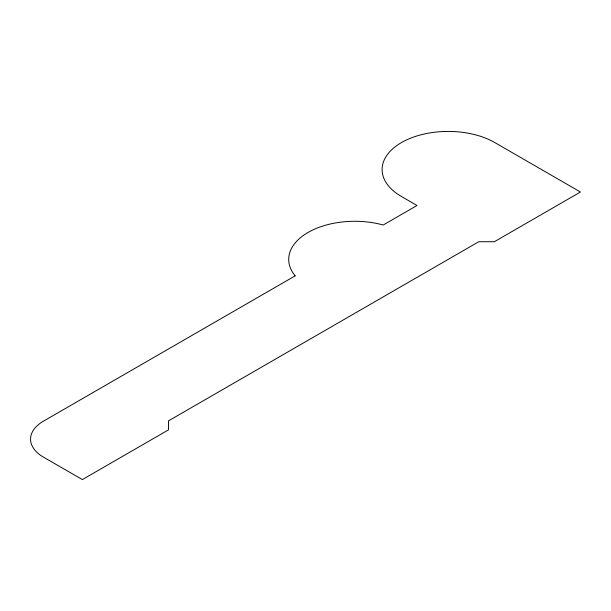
<?xml version="1.0" encoding="UTF-8"?>
<svg xmlns="http://www.w3.org/2000/svg" width="611" height="611" viewBox="0 0 611 611"><rect width="100%" height="100%" fill="white"/><g stroke="black" fill="none" stroke-linecap="round" stroke-linejoin="round"><path stroke-width="0.92" d="M295.159 275.844L43.442 421.17A44.023 25.418 0 0 0 43.442 457.112L82.355 479.582L168.468 429.869L168.468 420.88L478.78 241.727L494.345 241.727L580.45 192.014L494.841 142.584A66.041 38.126 0 0 0 401.45 142.584A66.041 38.126 0 0 0 401.45 196.505L417.015 205.495L383.212 225.008A66.041 38.126 0 0 0 308.059 232.447A66.041 38.126 0 0 0 295.159 275.844"/></g></svg>
